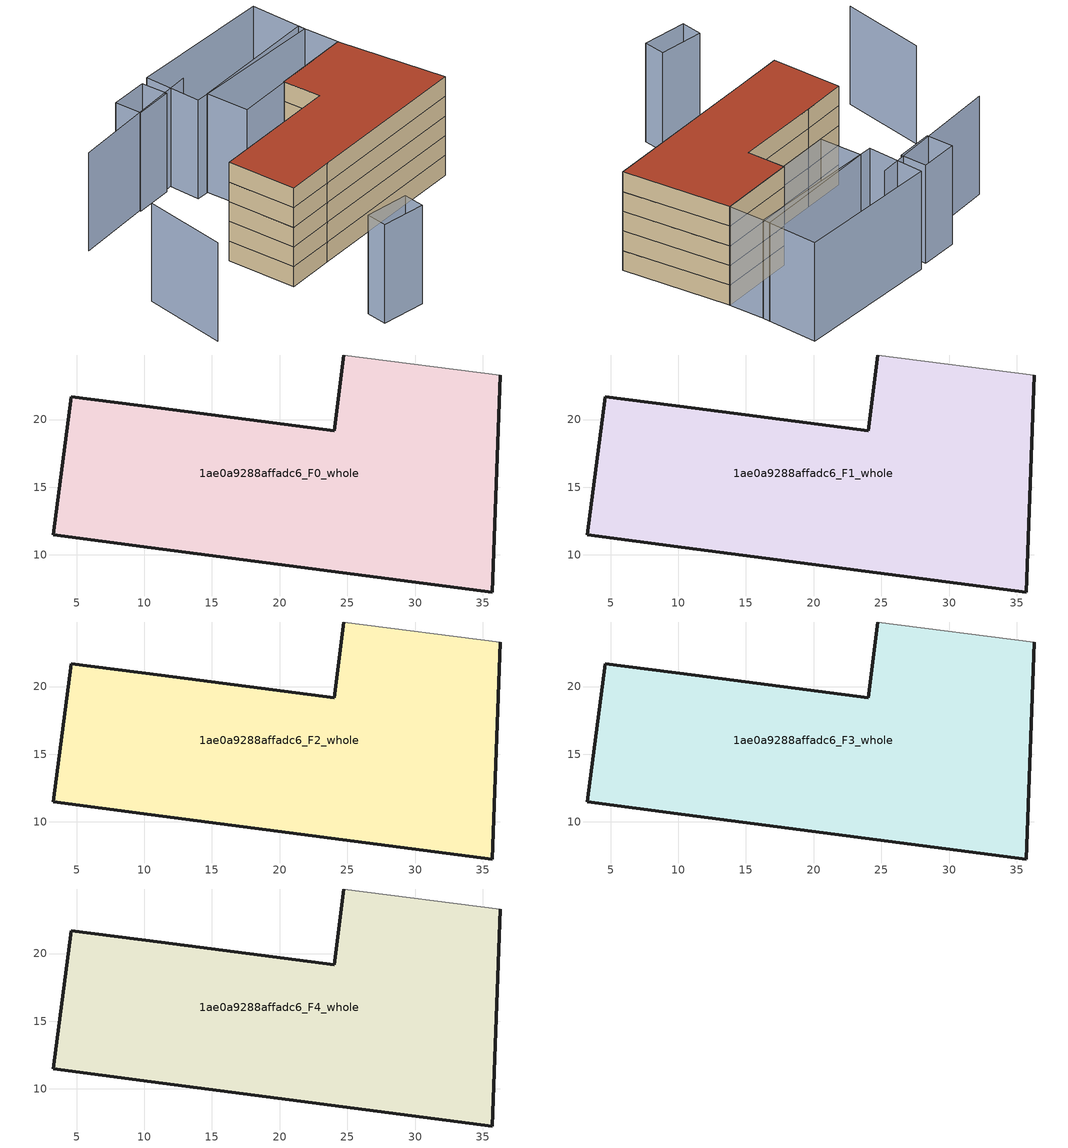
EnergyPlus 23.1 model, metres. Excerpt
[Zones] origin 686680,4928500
1ae0a9288affadc6_F0_whole
 floor ground (EU_floor_Construction): 36.28,23.28 35.72,7.26 10.5,10.54 3.29,11.48 4.62,21.69 11.24,20.83 24.02,19.17 24.73,24.77 z0
 wall outside (EU_wall_Construction): 24.73,24.77 24.02,19.17 11.24,20.83 4.62,21.69 3.29,11.48 10.5,10.54 35.72,7.26 36.28,23.28 z0:3
 wall adiabatic (EU_wall_Construction): 36.28,23.28 24.73,24.77 z0:3
1ae0a9288affadc6_F1_whole
 floor to 1ae0a9288affadc6_F0_whole (EU_floor_Construction): 36.28,23.28 35.72,7.26 10.5,10.54 3.29,11.48 4.62,21.69 11.24,20.83 24.02,19.17 24.73,24.77 z3
 wall outside (EU_wall_Construction): 24.73,24.77 24.02,19.17 11.24,20.83 4.62,21.69 3.29,11.48 10.5,10.54 35.72,7.26 36.28,23.28 z3:6
 wall adiabatic (EU_wall_Construction): 36.28,23.28 24.73,24.77 z3:6
1ae0a9288affadc6_F2_whole
 floor to 1ae0a9288affadc6_F1_whole (EU_floor_Construction): 36.28,23.28 35.72,7.26 10.5,10.54 3.29,11.48 4.62,21.69 11.24,20.83 24.02,19.17 24.73,24.77 z6
 wall outside (EU_wall_Construction): 24.73,24.77 24.02,19.17 11.24,20.83 4.62,21.69 3.29,11.48 10.5,10.54 35.72,7.26 36.28,23.28 z6:9
 wall adiabatic (EU_wall_Construction): 36.28,23.28 24.73,24.77 z6:9
1ae0a9288affadc6_F3_whole
 floor to 1ae0a9288affadc6_F2_whole (EU_floor_Construction): 36.28,23.28 35.72,7.26 10.5,10.54 3.29,11.48 4.62,21.69 11.24,20.83 24.02,19.17 24.73,24.77 z9
 wall outside (EU_wall_Construction): 24.73,24.77 24.02,19.17 11.24,20.83 4.62,21.69 3.29,11.48 10.5,10.54 35.72,7.26 36.28,23.28 z9:12
 wall adiabatic (EU_wall_Construction): 36.28,23.28 24.73,24.77 z9:12
1ae0a9288affadc6_F4_whole
 floor to 1ae0a9288affadc6_F3_whole (EU_floor_Construction): 36.28,23.28 35.72,7.26 10.5,10.54 3.29,11.48 4.62,21.69 11.24,20.83 24.02,19.17 24.73,24.77 z12
 wall outside (EU_wall_Construction): 24.73,24.77 24.02,19.17 11.24,20.83 4.62,21.69 3.29,11.48 10.5,10.54 35.72,7.26 36.28,23.28 z12:15
 wall adiabatic (EU_wall_Construction): 36.28,23.28 24.73,24.77 z12:15
 roof outside (EU_roof_Construction): 35.72,7.26 36.28,23.28 24.73,24.77 24.02,19.17 11.24,20.83 4.62,21.69 3.29,11.48 10.5,10.54 z15
shading: -8.59,25.69 -12.69,13.78 / 19.24,36.44 -2.05,38.52 / 7.73,-4.85 1.38,-2.91 / 1.38,-2.91 2.28,0.05 / 2.28,0.05 8.63,-1.89 / 8.63,-1.89 7.73,-4.85 / 36.35,23.27 16.66,25.68 / 16.66,25.68 17.43,31.94 / 17.43,31.94 37.11,29.53 / 37.11,29.53 36.35,23.27 / 36.99,28.52 15.58,32.26 / 15.58,32.26 17.05,40.62 / 17.05,40.62 38.45,36.88 / 38.45,36.88 36.99,28.52 / 15.54,40.44 15.04,36.54 / 15.04,36.54 9.41,37.28 / 9.41,37.28 9.92,41.17 / 9.92,41.17 15.54,40.44 z0:15
[Building]
EU S2 Campaign: North Axis=0; Terrain=City; Solar Distribution=FullExterior
[Site:Location]
Bologna: Latitude=44.5; Longitude=11.25; Time Zone=1; Elevation=37
[SizingPeriod:WeatherFileDays]
AnnualSizingPeriod: Begin Month=1; Begin Day of Month=1; End Month=12; End Day of Month=31; Day of Week for Start Day=Monday; Use Weather File Daylight Saving Period=No; Use Weather File Rain and Snow Indicators=No
[MATERIAL]
EU_InternalMass_Material: Roughness=MediumRough; Thickness=0.1; Conductivity=1; Density=1800; Specific Heat=900; Thermal Absorptance=0.9; Solar Absorptance=0.7; Visible Absorptance=0.7
[MATERIAL:NOMASS] Roughness=MediumRough; Thermal Absorptance=0.9; Solar Absorptance=0.7; Visible Absorptance=0.7
Name | Thermal Resistance
EU_wall_NoMass | 0.905828
EU_roof_NoMass | 0.37593
EU_floor_NoMass | 0.67114
[CONSTRUCTION]
EU_wall_Construction: EU_wall_NoMass
EU_roof_Construction: EU_roof_NoMass
EU_floor_Construction: EU_floor_NoMass
EU_InternalMass_Construction: EU_InternalMass_Material
[ZONE] Type=1; Multiplier=1; Ceiling Height=autocalculate; Volume=1197.25; Floor Area=autocalculate; Part of Total Floor Area=Yes
1ae0a9288affadc6_F0_whole; 1ae0a9288affadc6_F1_whole; 1ae0a9288affadc6_F2_whole; 1ae0a9288affadc6_F3_whole; 1ae0a9288affadc6_F4_whole
[INTERNALMASS] Construction=EU_InternalMass_Construction; Surface Area=399.084
Name | Zone or ZoneList
1ae0a9288affadc6_F0_whole_EU_InternalMass | 1ae0a9288affadc6_F0_whole
1ae0a9288affadc6_F1_whole_EU_InternalMass | 1ae0a9288affadc6_F1_whole
1ae0a9288affadc6_F2_whole_EU_InternalMass | 1ae0a9288affadc6_F2_whole
1ae0a9288affadc6_F3_whole_EU_InternalMass | 1ae0a9288affadc6_F3_whole
1ae0a9288affadc6_F4_whole_EU_InternalMass | 1ae0a9288affadc6_F4_whole
[OTHEREQUIPMENT] Fuel Type=Electricity; Design Level Calculation Method=Watts/Area; Power per Zone Floor Area=1; Fraction Latent=0; Fraction Radiant=0; Fraction Lost=0; Carbon Dioxide Generation Rate=0; EndUse Subcategory=EU_Step8_InternalGains
Name | Zone or ZoneList or Space or SpaceList | Schedule
EU_Step8_InternalGain_1ae0a9288affadc6_F0_whole_f000 | 1ae0a9288affadc6_F0_whole | EU_Step8_GainSchedule_1ae0a9288affadc6_F0_whole_f000
EU_Step8_InternalGain_1ae0a9288affadc6_F1_whole_f000 | 1ae0a9288affadc6_F1_whole | EU_Step8_GainSchedule_1ae0a9288affadc6_F1_whole_f000
EU_Step8_InternalGain_1ae0a9288affadc6_F2_whole_f000 | 1ae0a9288affadc6_F2_whole | EU_Step8_GainSchedule_1ae0a9288affadc6_F2_whole_f000
EU_Step8_InternalGain_1ae0a9288affadc6_F3_whole_f000 | 1ae0a9288affadc6_F3_whole | EU_Step8_GainSchedule_1ae0a9288affadc6_F3_whole_f000
EU_Step8_InternalGain_1ae0a9288affadc6_F4_whole_f000 | 1ae0a9288affadc6_F4_whole | EU_Step8_GainSchedule_1ae0a9288affadc6_F4_whole_f000
[ZONEVENTILATION:DESIGNFLOWRATE] Schedule=EU_AlwaysOn; Design Flow Rate Calculation Method=AirChanges/Hour; Air Changes per Hour=0.73129; Ventilation Type=Natural; Fan Pressure Rise=0; Fan Total Efficiency=1; Constant Term Coefficient=1; Temperature Term Coefficient=0; Velocity Term Coefficient=0; Velocity Squared Term Coefficient=0; Minimum Indoor Temperature=-100; Maximum Indoor Temperature=100; Delta Temperature=-100; Minimum Outdoor Temperature=-100; Maximum Outdoor Temperature=100; Maximum Wind Speed=40
Name | Zone or ZoneList or Space or SpaceList
EU_ConstantAir_1ae0a9288affadc6_F0_whole | 1ae0a9288affadc6_F0_whole
EU_ConstantAir_1ae0a9288affadc6_F1_whole | 1ae0a9288affadc6_F1_whole
EU_ConstantAir_1ae0a9288affadc6_F2_whole | 1ae0a9288affadc6_F2_whole
EU_ConstantAir_1ae0a9288affadc6_F3_whole | 1ae0a9288affadc6_F3_whole
EU_ConstantAir_1ae0a9288affadc6_F4_whole | 1ae0a9288affadc6_F4_whole
[HVACTEMPLATE:THERMOSTAT] Constant Heating Setpoint=20; Constant Cooling Setpoint=50
EU_HeatOnly_1ae0a9288affadc6_F0_whole; EU_HeatOnly_1ae0a9288affadc6_F1_whole; EU_HeatOnly_1ae0a9288affadc6_F2_whole; EU_HeatOnly_1ae0a9288affadc6_F3_whole; EU_HeatOnly_1ae0a9288affadc6_F4_whole
[HVACTEMPLATE:ZONE:IDEALLOADSAIRSYSTEM] System Availability Schedule=EU_AlwaysOn; Maximum Heating Supply Air Temperature=50; Minimum Cooling Supply Air Temperature=13; Maximum Heating Supply Air Humidity Ratio=0.0156; Minimum Cooling Supply Air Humidity Ratio=0.0077; Heating Limit=NoLimit; Cooling Limit=NoLimit; Heating Availability Schedule=EU_AlwaysOn; Cooling Availability Schedule=EU_CoolingOff; Dehumidification Control Type=ConstantSensibleHeatRatio; Cooling Sensible Heat Ratio=0.7; Dehumidification Setpoint=60; Humidification Control Type=None; Humidification Setpoint=30; Outdoor Air Method=None; Outdoor Air Flow Rate per Person=0.00944; Outdoor Air Flow Rate per Zone Floor Area=0; Outdoor Air Flow Rate per Zone=0; Demand Controlled Ventilation Type=None; Outdoor Air Economizer Type=NoEconomizer; Heat Recovery Type=None; Sensible Heat Recovery Effectiveness=0.7; Latent Heat Recovery Effectiveness=0.65
Name | Template Thermostat
1ae0a9288affadc6_F0_whole | EU_HeatOnly_1ae0a9288affadc6_F0_whole
1ae0a9288affadc6_F1_whole | EU_HeatOnly_1ae0a9288affadc6_F1_whole
1ae0a9288affadc6_F2_whole | EU_HeatOnly_1ae0a9288affadc6_F2_whole
1ae0a9288affadc6_F3_whole | EU_HeatOnly_1ae0a9288affadc6_F3_whole
1ae0a9288affadc6_F4_whole | EU_HeatOnly_1ae0a9288affadc6_F4_whole
[SIZING:ZONE] Zone Cooling Design Supply Air Temperature Input Method=SupplyAirTemperature; Zone Cooling Design Supply Air Temperature=13; Zone Heating Design Supply Air Temperature Input Method=SupplyAirTemperature; Zone Heating Design Supply Air Temperature=50; Zone Cooling Design Supply Air Humidity Ratio=0.008; Zone Heating Design Supply Air Humidity Ratio=0.008; Cooling Design Air Flow Method=DesignDay; Cooling Design Air Flow Rate=0; Cooling Minimum Air Flow per Zone Floor Area=0.000762; Cooling Minimum Air Flow=0; Cooling Minimum Air Flow Fraction=0.2; Heating Design Air Flow Method=DesignDay; Heating Design Air Flow Rate=0; Heating Maximum Air Flow per Zone Floor Area=0.002032; Heating Maximum Air Flow=0.141576; Heating Maximum Air Flow Fraction=0.3; Account for Dedicated Outdoor Air System=No; Dedicated Outdoor Air System Control Strategy=NeutralSupplyAir; Dedicated Outdoor Air Low Setpoint Temperature for Design=autosize; Dedicated Outdoor Air High Setpoint Temperature for Design=autosize; Zone Load Sizing Method=Sensible Load Only No Latent Load; Zone Latent Cooling Design Supply Air Humidity Ratio Input Method=HumidityRatioDifference; Zone Cooling Design Supply Air Humidity Ratio Difference=0.005; Zone Latent Heating Design Supply Air Humidity Ratio Input Method=HumidityRatioDifference; Zone Humidification Design Supply Air Humidity Ratio Difference=0.005
1ae0a9288affadc6_F0_whole; 1ae0a9288affadc6_F1_whole; 1ae0a9288affadc6_F2_whole; 1ae0a9288affadc6_F3_whole; 1ae0a9288affadc6_F4_whole
[SCHEDULE:CONSTANT]
Name | Hourly Value
EU_AlwaysOn | 1
EU_CoolingOff | 0
[SCHEDULE:FILE] Column Number=1; Rows to Skip at Top=0; Number of Hours of Data=8760; Column Separator=Comma; Interpolate to Timestep=No; Minutes per Item=60; Adjust Schedule for Daylight Savings=Yes
Name | File
EU_Step8_GainSchedule_1ae0a9288affadc6_F0_whole_f000 | ../../schedules/1ae0a9288affadc6/1ae0a9288affadc6_F0_whole_f000_gain.csv
EU_Step8_GainSchedule_1ae0a9288affadc6_F1_whole_f000 | ../../schedules/1ae0a9288affadc6/1ae0a9288affadc6_F1_whole_f000_gain.csv
EU_Step8_GainSchedule_1ae0a9288affadc6_F2_whole_f000 | ../../schedules/1ae0a9288affadc6/1ae0a9288affadc6_F2_whole_f000_gain.csv
EU_Step8_GainSchedule_1ae0a9288affadc6_F3_whole_f000 | ../../schedules/1ae0a9288affadc6/1ae0a9288affadc6_F3_whole_f000_gain.csv
EU_Step8_GainSchedule_1ae0a9288affadc6_F4_whole_f000 | ../../schedules/1ae0a9288affadc6/1ae0a9288affadc6_F4_whole_f000_gain.csv
